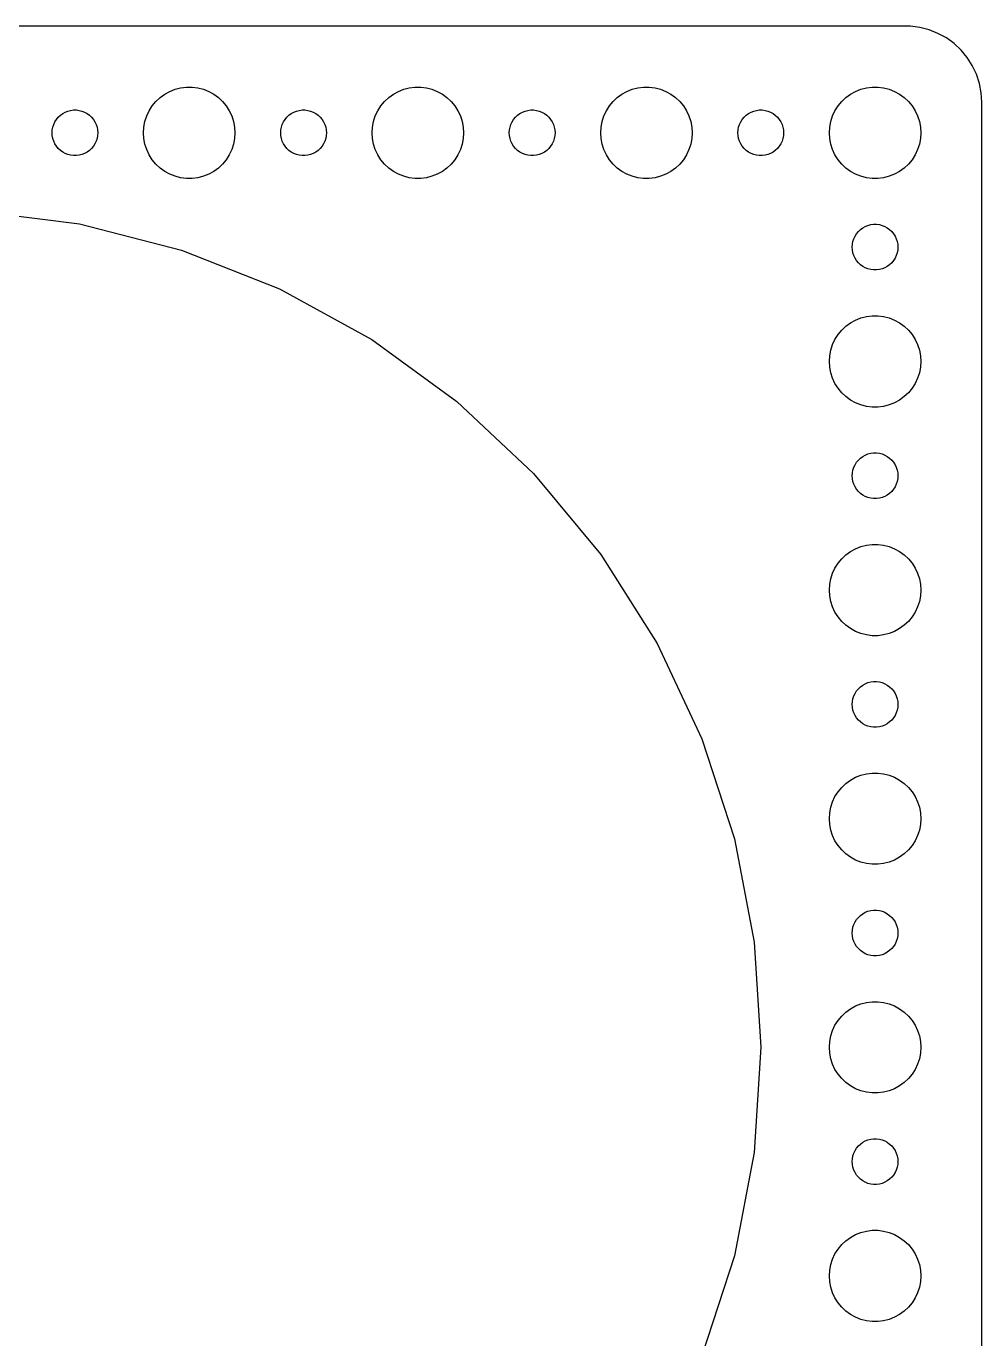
# Model space of a CAD drawing. Header units: metres. Extents: x -127 to 127, y -67 to 67.
# Drawn here: x 64.3 to 127, y -19.1 to 67 of the extents above; entities that cross this region are included whole.
import ezdxf

# ---------------------------------------------------------------- set-up
doc = ezdxf.new("R2010")
doc.units = ezdxf.units.M

msp = doc.modelspace()

# ---------------------------------------------------------------- linework, layer by layer
for p, q in [((122.314, 66.9901), (-122.314, 66.9901)), ((122.937, 66.9114), (122.314, 66.9901)), ((123.545, 66.7553), (122.937, 66.9114)), ((124.129, 66.5241), (123.545, 66.7553)), ((124.679, 66.2216), (124.129, 66.5241)), ((125.187, 65.8526), (124.679, 66.2216)), ((125.645, 65.4227), (125.187, 65.8526)), ((126.045, 64.9389), (125.645, 65.4227)), ((126.382, 64.4088), (126.045, 64.9389)), ((126.649, 63.8406), (126.382, 64.4088)), ((126.843, 63.2434), (126.649, 63.8406)), ((74.073, 62.8532), (74.4379, 62.9469)), ((74.4379, 62.9469), (74.8116, 62.9941)), ((74.8116, 62.9941), (75.1884, 62.9941)), ((75.1884, 62.9941), (75.5621, 62.9469)), ((75.5621, 62.9469), (75.927, 62.8532)), ((89.073, 62.8532), (89.4379, 62.9469)), ((89.4379, 62.9469), (89.8116, 62.9941)), ((89.8116, 62.9941), (90.1884, 62.9941)), ((90.1884, 62.9941), (90.5621, 62.9469)), ((90.5621, 62.9469), (90.927, 62.8532)), ((104.073, 62.8532), (104.438, 62.9469)), ((104.438, 62.9469), (104.812, 62.9941)), ((104.812, 62.9941), (105.188, 62.9941)), ((105.188, 62.9941), (105.562, 62.9469)), ((105.562, 62.9469), (105.927, 62.8532)), ((119.073, 62.8532), (119.438, 62.9469)), ((119.438, 62.9469), (119.812, 62.9941)), ((119.812, 62.9941), (120.188, 62.9941)), ((120.188, 62.9941), (120.562, 62.9469)), ((120.562, 62.9469), (120.927, 62.8532)), ((126.961, 62.6267), (126.843, 63.2434)), ((72.573, 61.7634), (72.8131, 62.0536)), ((72.8131, 62.0536), (73.0877, 62.3115)), ((73.0877, 62.3115), (73.3925, 62.533)), ((73.3925, 62.533), (73.7227, 62.7145)), ((73.7227, 62.7145), (74.073, 62.8532)), ((75.927, 62.8532), (76.2773, 62.7145)), ((76.2773, 62.7145), (76.6075, 62.533)), ((76.6075, 62.533), (76.9123, 62.3115)), ((76.9123, 62.3115), (77.1869, 62.0536)), ((77.1869, 62.0536), (77.427, 61.7634)), ((87.573, 61.7634), (87.8131, 62.0536)), ((87.8131, 62.0536), (88.0877, 62.3115)), ((88.0877, 62.3115), (88.3925, 62.533)), ((88.3925, 62.533), (88.7227, 62.7145)), ((88.7227, 62.7145), (89.073, 62.8532)), ((90.927, 62.8532), (91.2773, 62.7145)), ((91.2773, 62.7145), (91.6075, 62.533)), ((91.6075, 62.533), (91.9123, 62.3115)), ((91.9123, 62.3115), (92.1869, 62.0536)), ((92.1869, 62.0536), (92.427, 61.7634)), ((102.573, 61.7634), (102.813, 62.0536)), ((102.813, 62.0536), (103.088, 62.3115)), ((103.088, 62.3115), (103.393, 62.533)), ((103.393, 62.533), (103.723, 62.7145)), ((103.723, 62.7145), (104.073, 62.8532)), ((105.927, 62.8532), (106.277, 62.7145)), ((106.277, 62.7145), (106.607, 62.533)), ((106.607, 62.533), (106.912, 62.3115)), ((106.912, 62.3115), (107.187, 62.0536)), ((107.187, 62.0536), (107.427, 61.7634)), ((117.573, 61.7634), (117.813, 62.0536)), ((117.813, 62.0536), (118.088, 62.3115)), ((118.088, 62.3115), (118.393, 62.533)), ((118.393, 62.533), (118.723, 62.7145)), ((118.723, 62.7145), (119.073, 62.8532)), ((120.927, 62.8532), (121.277, 62.7145)), ((121.277, 62.7145), (121.607, 62.533)), ((121.607, 62.533), (121.912, 62.3115)), ((121.912, 62.3115), (122.187, 62.0536)), ((122.187, 62.0536), (122.427, 61.7634)), ((127, 62), (126.961, 62.6267)), ((127, -62), (127, 62)), ((66.4065, 61.0268), (66.5439, 61.1558)), ((66.5439, 61.1558), (66.6963, 61.2665)), ((66.6963, 61.2665), (66.8613, 61.3572)), ((66.8613, 61.3572), (67.0365, 61.4266)), ((67.0365, 61.4266), (67.2189, 61.4734)), ((67.2189, 61.4734), (67.4058, 61.497)), ((67.4058, 61.497), (67.5942, 61.497)), ((67.5942, 61.497), (67.7811, 61.4734)), ((67.7811, 61.4734), (67.9635, 61.4266)), ((67.9635, 61.4266), (68.1387, 61.3572)), ((68.1387, 61.3572), (68.3037, 61.2665)), ((68.3037, 61.2665), (68.4561, 61.1558)), ((68.4561, 61.1558), (68.5934, 61.0268)), ((72.2107, 61.1044), (72.3711, 61.4453)), ((72.3711, 61.4453), (72.573, 61.7634)), ((77.427, 61.7634), (77.6289, 61.4453)), ((77.6289, 61.4453), (77.7893, 61.1044)), ((81.4065, 61.0268), (81.5439, 61.1558)), ((81.5439, 61.1558), (81.6963, 61.2665)), ((81.6963, 61.2665), (81.8613, 61.3572)), ((81.8613, 61.3572), (82.0365, 61.4266)), ((82.0365, 61.4266), (82.2189, 61.4734)), ((82.2189, 61.4734), (82.4058, 61.497)), ((82.4058, 61.497), (82.5942, 61.497)), ((82.5942, 61.497), (82.7811, 61.4734)), ((82.7811, 61.4734), (82.9635, 61.4266)), ((82.9635, 61.4266), (83.1387, 61.3572)), ((83.1387, 61.3572), (83.3037, 61.2665)), ((83.3037, 61.2665), (83.4561, 61.1558)), ((83.4561, 61.1558), (83.5934, 61.0268)), ((87.2107, 61.1044), (87.3711, 61.4453)), ((87.3711, 61.4453), (87.573, 61.7634)), ((92.427, 61.7634), (92.6289, 61.4453)), ((92.6289, 61.4453), (92.7893, 61.1044)), ((96.4065, 61.0268), (96.5439, 61.1558)), ((96.5439, 61.1558), (96.6963, 61.2665)), ((96.6963, 61.2665), (96.8613, 61.3572)), ((96.8613, 61.3572), (97.0365, 61.4266)), ((97.0365, 61.4266), (97.2189, 61.4734)), ((97.2189, 61.4734), (97.4058, 61.497)), ((97.4058, 61.497), (97.5942, 61.497)), ((97.5942, 61.497), (97.7811, 61.4734)), ((97.7811, 61.4734), (97.9635, 61.4266)), ((97.9635, 61.4266), (98.1387, 61.3572)), ((98.1387, 61.3572), (98.3037, 61.2665)), ((98.3037, 61.2665), (98.4561, 61.1558)), ((98.4561, 61.1558), (98.5934, 61.0268)), ((102.211, 61.1044), (102.371, 61.4453)), ((102.371, 61.4453), (102.573, 61.7634)), ((107.427, 61.7634), (107.629, 61.4453)), ((107.629, 61.4453), (107.789, 61.1044)), ((111.407, 61.0268), (111.544, 61.1558)), ((111.544, 61.1558), (111.696, 61.2665)), ((111.696, 61.2665), (111.861, 61.3572)), ((111.861, 61.3572), (112.036, 61.4266)), ((112.036, 61.4266), (112.219, 61.4734)), ((112.219, 61.4734), (112.406, 61.497)), ((112.406, 61.497), (112.594, 61.497)), ((112.594, 61.497), (112.781, 61.4734)), ((112.781, 61.4734), (112.964, 61.4266)), ((112.964, 61.4266), (113.139, 61.3572)), ((113.139, 61.3572), (113.304, 61.2665)), ((113.304, 61.2665), (113.456, 61.1558)), ((113.456, 61.1558), (113.593, 61.0268)), ((117.211, 61.1044), (117.371, 61.4453)), ((117.371, 61.4453), (117.573, 61.7634)), ((122.427, 61.7634), (122.629, 61.4453)), ((122.629, 61.4453), (122.789, 61.1044)), ((66.0118, 60.188), (66.0471, 60.373)), ((66.0471, 60.373), (66.1053, 60.5522)), ((66.1053, 60.5522), (66.1855, 60.7226)), ((66.1855, 60.7226), (66.2865, 60.8817)), ((66.2865, 60.8817), (66.4065, 61.0268)), ((68.5934, 61.0268), (68.7135, 60.8817)), ((68.7135, 60.8817), (68.8145, 60.7226)), ((68.8145, 60.7226), (68.8947, 60.5522)), ((68.8947, 60.5522), (68.9529, 60.373)), ((68.9529, 60.373), (68.9882, 60.188)), ((72, 60), (72.0237, 60.376)), ((72.0237, 60.376), (72.0943, 60.7461)), ((72.0943, 60.7461), (72.2107, 61.1044)), ((77.7893, 61.1044), (77.9057, 60.7461)), ((77.9057, 60.7461), (77.9763, 60.376)), ((77.9763, 60.376), (78, 60)), ((81.0118, 60.188), (81.0471, 60.373)), ((81.0471, 60.373), (81.1053, 60.5522)), ((81.1053, 60.5522), (81.1855, 60.7226)), ((81.1855, 60.7226), (81.2865, 60.8817)), ((81.2865, 60.8817), (81.4065, 61.0268)), ((83.5934, 61.0268), (83.7135, 60.8817)), ((83.7135, 60.8817), (83.8145, 60.7226)), ((83.8145, 60.7226), (83.8947, 60.5522)), ((83.8947, 60.5522), (83.9529, 60.373)), ((83.9529, 60.373), (83.9882, 60.188)), ((87, 60), (87.0237, 60.376)), ((87.0237, 60.376), (87.0943, 60.7461)), ((87.0943, 60.7461), (87.2107, 61.1044)), ((92.7893, 61.1044), (92.9057, 60.7461)), ((92.9057, 60.7461), (92.9763, 60.376)), ((92.9763, 60.376), (93, 60)), ((96.0118, 60.188), (96.0471, 60.373)), ((96.0471, 60.373), (96.1053, 60.5522)), ((96.1053, 60.5522), (96.1855, 60.7226)), ((96.1855, 60.7226), (96.2865, 60.8817)), ((96.2865, 60.8817), (96.4065, 61.0268)), ((98.5934, 61.0268), (98.7135, 60.8817)), ((98.7135, 60.8817), (98.8145, 60.7226)), ((98.8145, 60.7226), (98.8947, 60.5522)), ((98.8947, 60.5522), (98.9529, 60.373)), ((98.9529, 60.373), (98.9882, 60.188)), ((102, 60), (102.024, 60.376)), ((102.024, 60.376), (102.094, 60.7461)), ((102.094, 60.7461), (102.211, 61.1044)), ((107.789, 61.1044), (107.906, 60.7461)), ((107.906, 60.7461), (107.976, 60.376)), ((107.976, 60.376), (108, 60)), ((111.012, 60.188), (111.047, 60.373)), ((111.047, 60.373), (111.105, 60.5522)), ((111.105, 60.5522), (111.186, 60.7226)), ((111.186, 60.7226), (111.286, 60.8817)), ((111.286, 60.8817), (111.407, 61.0268)), ((113.593, 61.0268), (113.714, 60.8817)), ((113.714, 60.8817), (113.814, 60.7226)), ((113.814, 60.7226), (113.895, 60.5522)), ((113.895, 60.5522), (113.953, 60.373)), ((113.953, 60.373), (113.988, 60.188)), ((117, 60), (117.024, 60.376)), ((117.024, 60.376), (117.094, 60.7461)), ((117.094, 60.7461), (117.211, 61.1044)), ((122.789, 61.1044), (122.906, 60.7461)), ((122.906, 60.7461), (122.976, 60.376)), ((122.976, 60.376), (123, 60)), ((66, 60), (66.0118, 60.188)), ((66.0118, 59.812), (66, 60)), ((66.0471, 59.627), (66.0118, 59.812)), ((66.1053, 59.4478), (66.0471, 59.627)), ((66.1855, 59.2774), (66.1053, 59.4478)), ((68.8947, 59.4478), (68.8145, 59.2774)), ((68.9529, 59.627), (68.8947, 59.4478)), ((68.9882, 59.812), (68.9529, 59.627)), ((68.9882, 60.188), (69, 60)), ((69, 60), (68.9882, 59.812)), ((72.0237, 59.624), (72, 60)), ((72.0943, 59.2539), (72.0237, 59.624)), ((77.9763, 59.624), (77.9057, 59.2539)), ((78, 60), (77.9763, 59.624)), ((81, 60), (81.0118, 60.188)), ((81.0118, 59.812), (81, 60)), ((81.0471, 59.627), (81.0118, 59.812)), ((81.1053, 59.4478), (81.0471, 59.627)), ((81.1855, 59.2774), (81.1053, 59.4478)), ((83.8947, 59.4478), (83.8145, 59.2774)), ((83.9529, 59.627), (83.8947, 59.4478)), ((83.9882, 59.812), (83.9529, 59.627)), ((83.9882, 60.188), (84, 60)), ((84, 60), (83.9882, 59.812)), ((87.0237, 59.624), (87, 60)), ((87.0943, 59.2539), (87.0237, 59.624)), ((92.9763, 59.624), (92.9057, 59.2539)), ((93, 60), (92.9763, 59.624)), ((96, 60), (96.0118, 60.188)), ((96.0118, 59.812), (96, 60)), ((96.0471, 59.627), (96.0118, 59.812)), ((96.1053, 59.4478), (96.0471, 59.627)), ((96.1855, 59.2774), (96.1053, 59.4478)), ((98.8947, 59.4478), (98.8145, 59.2774)), ((98.9529, 59.627), (98.8947, 59.4478)), ((98.9882, 59.812), (98.9529, 59.627)), ((98.9882, 60.188), (99, 60)), ((99, 60), (98.9882, 59.812)), ((102.024, 59.624), (102, 60)), ((102.094, 59.2539), (102.024, 59.624)), ((107.976, 59.624), (107.906, 59.2539)), ((108, 60), (107.976, 59.624)), ((111, 60), (111.012, 60.188)), ((111.012, 59.812), (111, 60)), ((111.047, 59.627), (111.012, 59.812)), ((111.105, 59.4478), (111.047, 59.627)), ((111.186, 59.2774), (111.105, 59.4478)), ((113.895, 59.4478), (113.814, 59.2774)), ((113.953, 59.627), (113.895, 59.4478)), ((113.988, 59.812), (113.953, 59.627)), ((113.988, 60.188), (114, 60)), ((114, 60), (113.988, 59.812)), ((117.024, 59.624), (117, 60)), ((117.094, 59.2539), (117.024, 59.624)), ((122.976, 59.624), (122.906, 59.2539)), ((123, 60), (122.976, 59.624)), ((66.2865, 59.1183), (66.1855, 59.2774)), ((66.4065, 58.9732), (66.2865, 59.1183)), ((66.5439, 58.8442), (66.4065, 58.9732)), ((66.6963, 58.7335), (66.5439, 58.8442)), ((66.8613, 58.6428), (66.6963, 58.7335)), ((67.0365, 58.5734), (66.8613, 58.6428)), ((67.2189, 58.5266), (67.0365, 58.5734)), ((67.9635, 58.5734), (67.7811, 58.5266)), ((68.1387, 58.6428), (67.9635, 58.5734)), ((68.3037, 58.7335), (68.1387, 58.6428)), ((68.4561, 58.8442), (68.3037, 58.7335)), ((68.5934, 58.9732), (68.4561, 58.8442)), ((68.7135, 59.1183), (68.5934, 58.9732)), ((68.8145, 59.2774), (68.7135, 59.1183)), ((72.2107, 58.8956), (72.0943, 59.2539)), ((72.3711, 58.5547), (72.2107, 58.8956)), ((77.7893, 58.8956), (77.6289, 58.5547)), ((77.9057, 59.2539), (77.7893, 58.8956)), ((81.2865, 59.1183), (81.1855, 59.2774)), ((81.4065, 58.9732), (81.2865, 59.1183)), ((81.5439, 58.8442), (81.4065, 58.9732)), ((81.6963, 58.7335), (81.5439, 58.8442)), ((81.8613, 58.6428), (81.6963, 58.7335)), ((82.0365, 58.5734), (81.8613, 58.6428)), ((82.2189, 58.5266), (82.0365, 58.5734)), ((82.9635, 58.5734), (82.7811, 58.5266)), ((83.1387, 58.6428), (82.9635, 58.5734)), ((83.3037, 58.7335), (83.1387, 58.6428)), ((83.4561, 58.8442), (83.3037, 58.7335)), ((83.5934, 58.9732), (83.4561, 58.8442)), ((83.7135, 59.1183), (83.5934, 58.9732)), ((83.8145, 59.2774), (83.7135, 59.1183)), ((87.2107, 58.8956), (87.0943, 59.2539)), ((87.3711, 58.5547), (87.2107, 58.8956)), ((92.7893, 58.8956), (92.6289, 58.5547)), ((92.9057, 59.2539), (92.7893, 58.8956)), ((96.2865, 59.1183), (96.1855, 59.2774)), ((96.4065, 58.9732), (96.2865, 59.1183)), ((96.5439, 58.8442), (96.4065, 58.9732)), ((96.6963, 58.7335), (96.5439, 58.8442)), ((96.8613, 58.6428), (96.6963, 58.7335)), ((97.0365, 58.5734), (96.8613, 58.6428)), ((97.2189, 58.5266), (97.0365, 58.5734)), ((97.9635, 58.5734), (97.7811, 58.5266)), ((98.1387, 58.6428), (97.9635, 58.5734)), ((98.3037, 58.7335), (98.1387, 58.6428)), ((98.4561, 58.8442), (98.3037, 58.7335)), ((98.5934, 58.9732), (98.4561, 58.8442)), ((98.7135, 59.1183), (98.5934, 58.9732)), ((98.8145, 59.2774), (98.7135, 59.1183)), ((102.211, 58.8956), (102.094, 59.2539)), ((102.371, 58.5547), (102.211, 58.8956)), ((107.789, 58.8956), (107.629, 58.5547)), ((107.906, 59.2539), (107.789, 58.8956)), ((111.286, 59.1183), (111.186, 59.2774)), ((111.407, 58.9732), (111.286, 59.1183)), ((111.544, 58.8442), (111.407, 58.9732)), ((111.696, 58.7335), (111.544, 58.8442)), ((111.861, 58.6428), (111.696, 58.7335)), ((112.036, 58.5734), (111.861, 58.6428)), ((112.219, 58.5266), (112.036, 58.5734)), ((112.964, 58.5734), (112.781, 58.5266)), ((113.139, 58.6428), (112.964, 58.5734)), ((113.304, 58.7335), (113.139, 58.6428)), ((113.456, 58.8442), (113.304, 58.7335)), ((113.593, 58.9732), (113.456, 58.8442)), ((113.714, 59.1183), (113.593, 58.9732)), ((113.814, 59.2774), (113.714, 59.1183)), ((117.211, 58.8956), (117.094, 59.2539)), ((117.371, 58.5547), (117.211, 58.8956)), ((122.789, 58.8956), (122.629, 58.5547)), ((122.906, 59.2539), (122.789, 58.8956)), ((67.4058, 58.503), (67.2189, 58.5266)), ((67.5942, 58.503), (67.4058, 58.503)), ((67.7811, 58.5266), (67.5942, 58.503)), ((72.573, 58.2366), (72.3711, 58.5547)), ((72.8131, 57.9464), (72.573, 58.2366)), ((73.0877, 57.6885), (72.8131, 57.9464)), ((77.1869, 57.9464), (76.9123, 57.6885)), ((77.427, 58.2366), (77.1869, 57.9464)), ((77.6289, 58.5547), (77.427, 58.2366)), ((82.4058, 58.503), (82.2189, 58.5266)), ((82.5942, 58.503), (82.4058, 58.503)), ((82.7811, 58.5266), (82.5942, 58.503)), ((87.573, 58.2366), (87.3711, 58.5547)), ((87.8131, 57.9464), (87.573, 58.2366)), ((88.0877, 57.6885), (87.8131, 57.9464)), ((92.1869, 57.9464), (91.9123, 57.6885)), ((92.427, 58.2366), (92.1869, 57.9464)), ((92.6289, 58.5547), (92.427, 58.2366)), ((97.4058, 58.503), (97.2189, 58.5266)), ((97.5942, 58.503), (97.4058, 58.503)), ((97.7811, 58.5266), (97.5942, 58.503)), ((102.573, 58.2366), (102.371, 58.5547)), ((102.813, 57.9464), (102.573, 58.2366)), ((103.088, 57.6885), (102.813, 57.9464)), ((107.187, 57.9464), (106.912, 57.6885)), ((107.427, 58.2366), (107.187, 57.9464)), ((107.629, 58.5547), (107.427, 58.2366)), ((112.406, 58.503), (112.219, 58.5266)), ((112.594, 58.503), (112.406, 58.503)), ((112.781, 58.5266), (112.594, 58.503)), ((117.573, 58.2366), (117.371, 58.5547)), ((117.813, 57.9464), (117.573, 58.2366)), ((118.088, 57.6885), (117.813, 57.9464)), ((122.187, 57.9464), (121.912, 57.6885)), ((122.427, 58.2366), (122.187, 57.9464)), ((122.629, 58.5547), (122.427, 58.2366)), ((73.3925, 57.467), (73.0877, 57.6885)), ((73.7227, 57.2855), (73.3925, 57.467)), ((74.073, 57.1468), (73.7227, 57.2855)), ((74.4379, 57.0531), (74.073, 57.1468)), ((74.8116, 57.0059), (74.4379, 57.0531)), ((75.1884, 57.0059), (74.8116, 57.0059)), ((75.5621, 57.0531), (75.1884, 57.0059)), ((75.927, 57.1468), (75.5621, 57.0531)), ((76.2773, 57.2855), (75.927, 57.1468)), ((76.6075, 57.467), (76.2773, 57.2855)), ((76.9123, 57.6885), (76.6075, 57.467)), ((88.3925, 57.467), (88.0877, 57.6885)), ((88.7227, 57.2855), (88.3925, 57.467)), ((89.073, 57.1468), (88.7227, 57.2855)), ((89.4379, 57.0531), (89.073, 57.1468)), ((89.8116, 57.0059), (89.4379, 57.0531)), ((90.1884, 57.0059), (89.8116, 57.0059)), ((90.5621, 57.0531), (90.1884, 57.0059)), ((90.927, 57.1468), (90.5621, 57.0531)), ((91.2773, 57.2855), (90.927, 57.1468)), ((91.6075, 57.467), (91.2773, 57.2855)), ((91.9123, 57.6885), (91.6075, 57.467)), ((103.393, 57.467), (103.088, 57.6885)), ((103.723, 57.2855), (103.393, 57.467)), ((104.073, 57.1468), (103.723, 57.2855)), ((104.438, 57.0531), (104.073, 57.1468)), ((104.812, 57.0059), (104.438, 57.0531)), ((105.188, 57.0059), (104.812, 57.0059)), ((105.562, 57.0531), (105.188, 57.0059)), ((105.927, 57.1468), (105.562, 57.0531)), ((106.277, 57.2855), (105.927, 57.1468)), ((106.607, 57.467), (106.277, 57.2855)), ((106.912, 57.6885), (106.607, 57.467)), ((118.393, 57.467), (118.088, 57.6885)), ((118.723, 57.2855), (118.393, 57.467)), ((119.073, 57.1468), (118.723, 57.2855)), ((119.438, 57.0531), (119.073, 57.1468)), ((119.812, 57.0059), (119.438, 57.0531)), ((120.188, 57.0059), (119.812, 57.0059)), ((120.562, 57.0531), (120.188, 57.0059)), ((120.927, 57.1468), (120.562, 57.0531)), ((121.277, 57.2855), (120.927, 57.1468)), ((121.607, 57.467), (121.277, 57.2855)), ((121.912, 57.6885), (121.607, 57.467)), ((60.9535, 54.8915), (67.806, 54.0258)), ((67.806, 54.0258), (74.4959, 52.3081)), ((118.786, 53.3817), (118.907, 53.5268)), ((118.907, 53.5268), (119.044, 53.6558)), ((119.044, 53.6558), (119.196, 53.7665)), ((119.196, 53.7665), (119.361, 53.8572)), ((119.361, 53.8572), (119.536, 53.9266)), ((119.536, 53.9266), (119.719, 53.9734)), ((119.719, 53.9734), (119.906, 53.997)), ((119.906, 53.997), (120.094, 53.997)), ((120.094, 53.997), (120.281, 53.9734)), ((120.281, 53.9734), (120.464, 53.9266)), ((120.464, 53.9266), (120.639, 53.8572)), ((120.639, 53.8572), (120.804, 53.7665)), ((120.804, 53.7665), (120.956, 53.6558)), ((120.956, 53.6558), (121.093, 53.5268)), ((121.093, 53.5268), (121.214, 53.3817)), ((118.5, 52.5), (118.512, 52.688)), ((118.512, 52.688), (118.547, 52.873)), ((118.547, 52.873), (118.605, 53.0522)), ((118.605, 53.0522), (118.686, 53.2226)), ((118.686, 53.2226), (118.786, 53.3817)), ((121.214, 53.3817), (121.314, 53.2226)), ((121.314, 53.2226), (121.395, 53.0522)), ((121.395, 53.0522), (121.453, 52.873)), ((121.453, 52.873), (121.488, 52.688)), ((121.488, 52.688), (121.5, 52.5)), ((74.4959, 52.3081), (80.9179, 49.7655)), ((118.512, 52.312), (118.5, 52.5)), ((118.547, 52.127), (118.512, 52.312)), ((118.605, 51.9478), (118.547, 52.127)), ((118.686, 51.7774), (118.605, 51.9478)), ((118.786, 51.6183), (118.686, 51.7774)), ((121.314, 51.7774), (121.214, 51.6183)), ((121.395, 51.9478), (121.314, 51.7774)), ((121.453, 52.127), (121.395, 51.9478)), ((121.488, 52.312), (121.453, 52.127)), ((121.5, 52.5), (121.488, 52.312)), ((118.907, 51.4732), (118.786, 51.6183)), ((119.044, 51.3442), (118.907, 51.4732)), ((119.196, 51.2335), (119.044, 51.3442)), ((119.361, 51.1428), (119.196, 51.2335)), ((119.536, 51.0734), (119.361, 51.1428)), ((119.719, 51.0266), (119.536, 51.0734)), ((119.906, 51.003), (119.719, 51.0266)), ((120.094, 51.003), (119.906, 51.003)), ((120.281, 51.0266), (120.094, 51.003)), ((120.464, 51.0734), (120.281, 51.0266)), ((120.639, 51.1428), (120.464, 51.0734)), ((120.804, 51.2335), (120.639, 51.1428)), ((120.956, 51.3442), (120.804, 51.2335)), ((121.093, 51.4732), (120.956, 51.3442)), ((121.214, 51.6183), (121.093, 51.4732)), ((80.9179, 49.7655), (86.9705, 46.438)), ((118.088, 47.3115), (118.393, 47.533)), ((118.393, 47.533), (118.723, 47.7145)), ((118.723, 47.7145), (119.073, 47.8532)), ((119.073, 47.8532), (119.438, 47.9469)), ((119.438, 47.9469), (119.812, 47.9941)), ((119.812, 47.9941), (120.188, 47.9941)), ((120.188, 47.9941), (120.562, 47.9469)), ((120.562, 47.9469), (120.927, 47.8532)), ((120.927, 47.8532), (121.277, 47.7145)), ((121.277, 47.7145), (121.607, 47.533)), ((121.607, 47.533), (121.912, 47.3115)), ((117.371, 46.4453), (117.573, 46.7634)), ((117.573, 46.7634), (117.813, 47.0536)), ((117.813, 47.0536), (118.088, 47.3115)), ((121.912, 47.3115), (122.187, 47.0536)), ((122.187, 47.0536), (122.427, 46.7634)), ((122.427, 46.7634), (122.629, 46.4453)), ((86.9705, 46.438), (92.5583, 42.3782)), ((117.024, 45.376), (117.094, 45.7461)), ((117.094, 45.7461), (117.211, 46.1044)), ((117.211, 46.1044), (117.371, 46.4453)), ((122.629, 46.4453), (122.789, 46.1044)), ((122.789, 46.1044), (122.906, 45.7461)), ((122.906, 45.7461), (122.976, 45.376)), ((117, 45), (117.024, 45.376)), ((117.024, 44.624), (117, 45)), ((122.976, 45.376), (123, 45)), ((123, 45), (122.976, 44.624)), ((117.094, 44.2539), (117.024, 44.624)), ((117.211, 43.8956), (117.094, 44.2539)), ((122.906, 44.2539), (122.789, 43.8956)), ((122.976, 44.624), (122.906, 44.2539)), ((117.371, 43.5547), (117.211, 43.8956)), ((117.573, 43.2366), (117.371, 43.5547)), ((117.813, 42.9464), (117.573, 43.2366)), ((122.427, 43.2366), (122.187, 42.9464)), ((122.629, 43.5547), (122.427, 43.2366)), ((122.789, 43.8956), (122.629, 43.5547)), ((92.5583, 42.3782), (97.5933, 37.6501)), ((118.088, 42.6885), (117.813, 42.9464)), ((118.393, 42.467), (118.088, 42.6885)), ((118.723, 42.2855), (118.393, 42.467)), ((119.073, 42.1468), (118.723, 42.2855)), ((121.277, 42.2855), (120.927, 42.1468)), ((121.607, 42.467), (121.277, 42.2855)), ((121.912, 42.6885), (121.607, 42.467)), ((122.187, 42.9464), (121.912, 42.6885)), ((119.438, 42.0531), (119.073, 42.1468)), ((119.812, 42.0059), (119.438, 42.0531)), ((120.188, 42.0059), (119.812, 42.0059)), ((120.562, 42.0531), (120.188, 42.0059)), ((120.927, 42.1468), (120.562, 42.0531)), ((119.044, 38.6558), (119.196, 38.7665)), ((119.196, 38.7665), (119.361, 38.8572)), ((119.361, 38.8572), (119.536, 38.9266)), ((119.536, 38.9266), (119.719, 38.9734)), ((119.719, 38.9734), (119.906, 38.997)), ((119.906, 38.997), (120.094, 38.997)), ((120.094, 38.997), (120.281, 38.9734)), ((120.281, 38.9734), (120.464, 38.9266)), ((120.464, 38.9266), (120.639, 38.8572)), ((120.639, 38.8572), (120.804, 38.7665)), ((120.804, 38.7665), (120.956, 38.6558)), ((118.547, 37.873), (118.605, 38.0522)), ((118.605, 38.0522), (118.686, 38.2226)), ((118.686, 38.2226), (118.786, 38.3817)), ((118.786, 38.3817), (118.907, 38.5268)), ((118.907, 38.5268), (119.044, 38.6558)), ((120.956, 38.6558), (121.093, 38.5268)), ((121.093, 38.5268), (121.214, 38.3817)), ((121.214, 38.3817), (121.314, 38.2226)), ((121.314, 38.2226), (121.395, 38.0522)), ((121.395, 38.0522), (121.453, 37.873)), ((97.5933, 37.6501), (101.996, 32.3282)), ((118.5, 37.5), (118.512, 37.688)), ((118.512, 37.312), (118.5, 37.5)), ((118.512, 37.688), (118.547, 37.873)), ((118.547, 37.127), (118.512, 37.312)), ((118.605, 36.9478), (118.547, 37.127)), ((121.453, 37.127), (121.395, 36.9478)), ((121.453, 37.873), (121.488, 37.688)), ((121.488, 37.312), (121.453, 37.127)), ((121.488, 37.688), (121.5, 37.5)), ((121.5, 37.5), (121.488, 37.312)), ((118.686, 36.7774), (118.605, 36.9478)), ((118.786, 36.6183), (118.686, 36.7774)), ((118.907, 36.4732), (118.786, 36.6183)), ((119.044, 36.3442), (118.907, 36.4732)), ((119.196, 36.2335), (119.044, 36.3442)), ((119.361, 36.1428), (119.196, 36.2335)), ((120.804, 36.2335), (120.639, 36.1428)), ((120.956, 36.3442), (120.804, 36.2335)), ((121.093, 36.4732), (120.956, 36.3442)), ((121.214, 36.6183), (121.093, 36.4732)), ((121.314, 36.7774), (121.214, 36.6183)), ((121.395, 36.9478), (121.314, 36.7774)), ((119.536, 36.0734), (119.361, 36.1428)), ((119.719, 36.0266), (119.536, 36.0734)), ((119.906, 36.003), (119.719, 36.0266)), ((120.094, 36.003), (119.906, 36.003)), ((120.281, 36.0266), (120.094, 36.003)), ((120.464, 36.0734), (120.281, 36.0266)), ((120.639, 36.1428), (120.464, 36.0734)), ((118.723, 32.7145), (119.073, 32.8532)), ((119.073, 32.8532), (119.438, 32.9469)), ((119.438, 32.9469), (119.812, 32.9941)), ((119.812, 32.9941), (120.188, 32.9941)), ((120.188, 32.9941), (120.562, 32.9469)), ((120.562, 32.9469), (120.927, 32.8532)), ((120.927, 32.8532), (121.277, 32.7145)), ((101.996, 32.3282), (105.697, 26.4964)), ((117.573, 31.7634), (117.813, 32.0536)), ((117.813, 32.0536), (118.088, 32.3115)), ((118.088, 32.3115), (118.393, 32.533)), ((118.393, 32.533), (118.723, 32.7145)), ((121.277, 32.7145), (121.607, 32.533)), ((121.607, 32.533), (121.912, 32.3115)), ((121.912, 32.3115), (122.187, 32.0536)), ((122.187, 32.0536), (122.427, 31.7634)), ((117.094, 30.7461), (117.211, 31.1044)), ((117.211, 31.1044), (117.371, 31.4453)), ((117.371, 31.4453), (117.573, 31.7634)), ((122.427, 31.7634), (122.629, 31.4453)), ((122.629, 31.4453), (122.789, 31.1044)), ((122.789, 31.1044), (122.906, 30.7461)), ((117, 30), (117.024, 30.376)), ((117.024, 30.376), (117.094, 30.7461)), ((122.906, 30.7461), (122.976, 30.376)), ((122.976, 30.376), (123, 30)), ((117.024, 29.624), (117, 30)), ((117.094, 29.2539), (117.024, 29.624)), ((122.976, 29.624), (122.906, 29.2539)), ((123, 30), (122.976, 29.624)), ((117.211, 28.8956), (117.094, 29.2539)), ((117.371, 28.5547), (117.211, 28.8956)), ((117.573, 28.2366), (117.371, 28.5547)), ((122.629, 28.5547), (122.427, 28.2366)), ((122.789, 28.8956), (122.629, 28.5547)), ((122.906, 29.2539), (122.789, 28.8956)), ((117.813, 27.9464), (117.573, 28.2366)), ((118.088, 27.6884), (117.813, 27.9464)), ((118.393, 27.467), (118.088, 27.6884)), ((121.912, 27.6884), (121.607, 27.467)), ((122.187, 27.9464), (121.912, 27.6884)), ((122.427, 28.2366), (122.187, 27.9464)), ((118.723, 27.2855), (118.393, 27.467)), ((119.073, 27.1468), (118.723, 27.2855)), ((119.438, 27.0531), (119.073, 27.1468)), ((119.812, 27.0059), (119.438, 27.0531)), ((120.188, 27.0059), (119.812, 27.0059)), ((120.562, 27.0531), (120.188, 27.0059)), ((120.927, 27.1468), (120.562, 27.0531)), ((121.277, 27.2855), (120.927, 27.1468)), ((121.607, 27.467), (121.277, 27.2855)), ((105.697, 26.4964), (108.638, 20.2468)), ((118.686, 23.2226), (118.786, 23.3817)), ((118.786, 23.3817), (118.907, 23.5268)), ((118.907, 23.5268), (119.044, 23.6558)), ((119.044, 23.6558), (119.196, 23.7665)), ((119.196, 23.7665), (119.361, 23.8572)), ((119.361, 23.8572), (119.536, 23.9266)), ((119.536, 23.9266), (119.719, 23.9734)), ((119.719, 23.9734), (119.906, 23.997)), ((119.906, 23.997), (120.094, 23.997)), ((120.094, 23.997), (120.281, 23.9734)), ((120.281, 23.9734), (120.464, 23.9266)), ((120.464, 23.9266), (120.639, 23.8572)), ((120.639, 23.8572), (120.804, 23.7665)), ((120.804, 23.7665), (120.956, 23.6558)), ((120.956, 23.6558), (121.093, 23.5268)), ((121.093, 23.5268), (121.214, 23.3817)), ((121.214, 23.3817), (121.314, 23.2226)), ((118.5, 22.5), (118.512, 22.688)), ((118.512, 22.312), (118.5, 22.5)), ((118.512, 22.688), (118.547, 22.873)), ((118.547, 22.873), (118.605, 23.0522)), ((118.605, 23.0522), (118.686, 23.2226)), ((121.314, 23.2226), (121.395, 23.0522)), ((121.395, 23.0522), (121.453, 22.873)), ((121.453, 22.873), (121.488, 22.688)), ((121.488, 22.688), (121.5, 22.5)), ((121.5, 22.5), (121.488, 22.312)), ((118.547, 22.127), (118.512, 22.312)), ((118.605, 21.9478), (118.547, 22.127)), ((118.686, 21.7774), (118.605, 21.9478)), ((118.786, 21.6183), (118.686, 21.7774)), ((118.907, 21.4732), (118.786, 21.6183)), ((121.214, 21.6183), (121.093, 21.4732)), ((121.314, 21.7774), (121.214, 21.6183)), ((121.395, 21.9478), (121.314, 21.7774)), ((121.453, 22.127), (121.395, 21.9478)), ((121.488, 22.312), (121.453, 22.127)), ((119.044, 21.3442), (118.907, 21.4732)), ((119.196, 21.2335), (119.044, 21.3442)), ((119.361, 21.1427), (119.196, 21.2335)), ((119.536, 21.0734), (119.361, 21.1427)), ((119.719, 21.0266), (119.536, 21.0734)), ((119.906, 21.003), (119.719, 21.0266)), ((120.094, 21.003), (119.906, 21.003)), ((120.281, 21.0266), (120.094, 21.003)), ((120.464, 21.0734), (120.281, 21.0266)), ((120.639, 21.1427), (120.464, 21.0734)), ((120.804, 21.2335), (120.639, 21.1427)), ((120.956, 21.3442), (120.804, 21.2335)), ((121.093, 21.4732), (120.956, 21.3442)), ((108.638, 20.2468), (110.772, 13.6779)), ((117.813, 17.0536), (118.088, 17.3115)), ((118.088, 17.3115), (118.393, 17.533)), ((118.393, 17.533), (118.723, 17.7145)), ((118.723, 17.7145), (119.073, 17.8532)), ((119.073, 17.8532), (119.438, 17.9469)), ((119.438, 17.9469), (119.812, 17.9941)), ((119.812, 17.9941), (120.188, 17.9941)), ((120.188, 17.9941), (120.562, 17.9469)), ((120.562, 17.9469), (120.927, 17.8532)), ((120.927, 17.8532), (121.277, 17.7145)), ((121.277, 17.7145), (121.607, 17.533)), ((121.607, 17.533), (121.912, 17.3115)), ((121.912, 17.3115), (122.187, 17.0536)), ((117.211, 16.1044), (117.371, 16.4453)), ((117.371, 16.4453), (117.573, 16.7634)), ((117.573, 16.7634), (117.813, 17.0536)), ((122.187, 17.0536), (122.427, 16.7634)), ((122.427, 16.7634), (122.629, 16.4453)), ((122.629, 16.4453), (122.789, 16.1044)), ((117.024, 15.376), (117.094, 15.7461)), ((117.094, 15.7461), (117.211, 16.1044)), ((122.789, 16.1044), (122.906, 15.7461)), ((122.906, 15.7461), (122.976, 15.376)), ((117, 15), (117.024, 15.376)), ((117.024, 14.624), (117, 15)), ((122.976, 15.376), (123, 15)), ((123, 15), (122.976, 14.624)), ((117.094, 14.2539), (117.024, 14.624)), ((117.211, 13.8956), (117.094, 14.2539)), ((117.371, 13.5547), (117.211, 13.8956)), ((122.789, 13.8956), (122.629, 13.5547)), ((122.906, 14.2539), (122.789, 13.8956)), ((122.976, 14.624), (122.906, 14.2539)), ((110.772, 13.6779), (112.066, 6.89333)), ((117.573, 13.2366), (117.371, 13.5547)), ((117.813, 12.9464), (117.573, 13.2366)), ((118.088, 12.6884), (117.813, 12.9464)), ((122.187, 12.9464), (121.912, 12.6884)), ((122.427, 13.2366), (122.187, 12.9464)), ((122.629, 13.5547), (122.427, 13.2366)), ((118.393, 12.467), (118.088, 12.6884)), ((118.723, 12.2855), (118.393, 12.467)), ((119.073, 12.1468), (118.723, 12.2855)), ((119.438, 12.0531), (119.073, 12.1468)), ((120.927, 12.1468), (120.562, 12.0531)), ((121.277, 12.2855), (120.927, 12.1468)), ((121.607, 12.467), (121.277, 12.2855)), ((121.912, 12.6884), (121.607, 12.467)), ((119.812, 12.0059), (119.438, 12.0531)), ((120.188, 12.0059), (119.812, 12.0059)), ((120.562, 12.0531), (120.188, 12.0059)), ((118.907, 8.52681), (119.044, 8.65576)), ((119.044, 8.65576), (119.196, 8.76648)), ((119.196, 8.76648), (119.361, 8.85724)), ((119.361, 8.85724), (119.536, 8.92657)), ((119.536, 8.92657), (119.719, 8.97342)), ((119.719, 8.97342), (119.906, 8.99704)), ((119.906, 8.99704), (120.094, 8.99704)), ((120.094, 8.99704), (120.281, 8.97342)), ((120.281, 8.97342), (120.464, 8.92657)), ((120.464, 8.92657), (120.639, 8.85724)), ((120.639, 8.85724), (120.804, 8.76648)), ((120.804, 8.76648), (120.956, 8.65576)), ((120.956, 8.65576), (121.093, 8.52681)), ((118.512, 7.68799), (118.547, 7.87303)), ((118.547, 7.87303), (118.605, 8.05219)), ((118.605, 8.05219), (118.686, 8.22263)), ((118.686, 8.22263), (118.786, 8.38167)), ((118.786, 8.38167), (118.907, 8.52681)), ((121.093, 8.52681), (121.214, 8.38167)), ((121.214, 8.38167), (121.314, 8.22263)), ((121.314, 8.22263), (121.395, 8.05219)), ((121.395, 8.05219), (121.453, 7.87303)), ((121.453, 7.87303), (121.488, 7.68799)), ((112.066, 6.89333), (112.5, 0)), ((118.5, 7.5), (118.512, 7.68799)), ((118.512, 7.312), (118.5, 7.5)), ((118.547, 7.12695), (118.512, 7.312)), ((118.605, 6.9478), (118.547, 7.12695)), ((118.686, 6.77736), (118.605, 6.9478)), ((121.395, 6.9478), (121.314, 6.77736)), ((121.453, 7.12695), (121.395, 6.9478)), ((121.488, 7.312), (121.453, 7.12695)), ((121.488, 7.68799), (121.5, 7.5)), ((121.5, 7.5), (121.488, 7.312)), ((118.786, 6.61832), (118.686, 6.77736)), ((118.907, 6.47318), (118.786, 6.61832)), ((119.044, 6.34422), (118.907, 6.47318)), ((119.196, 6.23351), (119.044, 6.34422)), ((119.361, 6.14275), (119.196, 6.23351)), ((119.536, 6.07341), (119.361, 6.14275)), ((119.719, 6.02657), (119.536, 6.07341)), ((120.464, 6.07341), (120.281, 6.02657)), ((120.639, 6.14275), (120.464, 6.07341)), ((120.804, 6.23351), (120.639, 6.14275)), ((120.956, 6.34422), (120.804, 6.23351)), ((121.093, 6.47318), (120.956, 6.34422)), ((121.214, 6.61832), (121.093, 6.47318)), ((121.314, 6.77736), (121.214, 6.61832)), ((119.906, 6.00294), (119.719, 6.02657)), ((120.094, 6.00294), (119.906, 6.00294)), ((120.281, 6.02657), (120.094, 6.00294)), ((118.393, 2.53297), (118.723, 2.71448)), ((118.723, 2.71448), (119.073, 2.85316)), ((119.073, 2.85316), (119.438, 2.94685)), ((119.438, 2.94685), (119.812, 2.99408)), ((119.812, 2.99408), (120.188, 2.99408)), ((120.188, 2.99408), (120.562, 2.94685)), ((120.562, 2.94685), (120.927, 2.85316)), ((120.927, 2.85316), (121.277, 2.71448)), ((121.277, 2.71448), (121.607, 2.53297)), ((117.371, 1.44525), (117.573, 1.76335)), ((117.573, 1.76335), (117.813, 2.05363)), ((117.813, 2.05363), (118.088, 2.31154)), ((118.088, 2.31154), (118.393, 2.53297)), ((121.607, 2.53297), (121.912, 2.31154)), ((121.912, 2.31154), (122.187, 2.05363)), ((122.187, 2.05363), (122.427, 1.76335)), ((122.427, 1.76335), (122.629, 1.44525)), ((117.094, 0.74606), (117.211, 1.10437)), ((117.211, 1.10437), (117.371, 1.44525)), ((122.629, 1.44525), (122.789, 1.10437)), ((122.789, 1.10437), (122.906, 0.74606)), ((112.5, 0), (112.066, -6.89333)), ((117, 0), (117.024, 0.37599)), ((117.024, -0.37599), (117, 0)), ((117.024, 0.37599), (117.094, 0.74606)), ((122.906, 0.74606), (122.976, 0.37599)), ((122.976, 0.37599), (123, 0)), ((123, 0), (122.976, -0.37599)), ((117.094, -0.74606), (117.024, -0.37599)), ((117.211, -1.10437), (117.094, -0.74606)), ((122.906, -0.74606), (122.789, -1.10437)), ((122.976, -0.37599), (122.906, -0.74606)), ((117.371, -1.44525), (117.211, -1.10437)), ((117.573, -1.76335), (117.371, -1.44525)), ((122.629, -1.44525), (122.427, -1.76335)), ((122.789, -1.10437), (122.629, -1.44525)), ((117.813, -2.05363), (117.573, -1.76335)), ((118.088, -2.31154), (117.813, -2.05363)), ((118.393, -2.53297), (118.088, -2.31154)), ((118.723, -2.71448), (118.393, -2.53297)), ((121.607, -2.53297), (121.277, -2.71448)), ((121.912, -2.31154), (121.607, -2.53297)), ((122.187, -2.05363), (121.912, -2.31154)), ((122.427, -1.76335), (122.187, -2.05363)), ((119.073, -2.85316), (118.723, -2.71448)), ((119.438, -2.94685), (119.073, -2.85316)), ((119.812, -2.99408), (119.438, -2.94685)), ((120.188, -2.99408), (119.812, -2.99408)), ((120.562, -2.94685), (120.188, -2.99408)), ((120.927, -2.85316), (120.562, -2.94685)), ((121.277, -2.71448), (120.927, -2.85316)), ((119.536, -6.07341), (119.719, -6.02657)), ((119.719, -6.02657), (119.906, -6.00294)), ((119.906, -6.00294), (120.094, -6.00294)), ((120.094, -6.00294), (120.281, -6.02657)), ((120.281, -6.02657), (120.464, -6.07341)), ((118.605, -6.9478), (118.686, -6.77736)), ((118.686, -6.77736), (118.786, -6.61832)), ((118.786, -6.61832), (118.907, -6.47318)), ((118.907, -6.47318), (119.044, -6.34422)), ((119.044, -6.34422), (119.196, -6.23351)), ((119.196, -6.23351), (119.361, -6.14275)), ((119.361, -6.14275), (119.536, -6.07341)), ((120.464, -6.07341), (120.639, -6.14275)), ((120.639, -6.14275), (120.804, -6.23351)), ((120.804, -6.23351), (120.956, -6.34422)), ((120.956, -6.34422), (121.093, -6.47318)), ((121.093, -6.47318), (121.214, -6.61832)), ((121.214, -6.61832), (121.314, -6.77736)), ((121.314, -6.77736), (121.395, -6.9478)), ((112.066, -6.89333), (110.772, -13.6779)), ((118.5, -7.5), (118.512, -7.312)), ((118.512, -7.68799), (118.5, -7.5)), ((118.512, -7.312), (118.547, -7.12695)), ((118.547, -7.87303), (118.512, -7.68799)), ((118.547, -7.12695), (118.605, -6.9478)), ((121.395, -6.9478), (121.453, -7.12695)), ((121.453, -7.12695), (121.488, -7.312)), ((121.488, -7.68799), (121.453, -7.87303)), ((121.488, -7.312), (121.5, -7.5)), ((121.5, -7.5), (121.488, -7.68799)), ((118.605, -8.05219), (118.547, -7.87303)), ((118.686, -8.22263), (118.605, -8.05219)), ((118.786, -8.38167), (118.686, -8.22263)), ((118.907, -8.52681), (118.786, -8.38167)), ((119.044, -8.65576), (118.907, -8.52681)), ((121.093, -8.52681), (120.956, -8.65576)), ((121.214, -8.38167), (121.093, -8.52681)), ((121.314, -8.22263), (121.214, -8.38167)), ((121.395, -8.05219), (121.314, -8.22263)), ((121.453, -7.87303), (121.395, -8.05219)), ((119.196, -8.76648), (119.044, -8.65576)), ((119.361, -8.85724), (119.196, -8.76648)), ((119.536, -8.92657), (119.361, -8.85724)), ((119.719, -8.97342), (119.536, -8.92657)), ((119.906, -8.99704), (119.719, -8.97342)), ((120.094, -8.99704), (119.906, -8.99704)), ((120.281, -8.97342), (120.094, -8.99704)), ((120.464, -8.92657), (120.281, -8.97342)), ((120.639, -8.85724), (120.464, -8.92657)), ((120.804, -8.76648), (120.639, -8.85724)), ((120.956, -8.65576), (120.804, -8.76648)), ((119.073, -12.1468), (119.438, -12.0531)), ((119.438, -12.0531), (119.812, -12.0059)), ((119.812, -12.0059), (120.188, -12.0059)), ((120.188, -12.0059), (120.562, -12.0531)), ((120.562, -12.0531), (120.927, -12.1468)), ((117.813, -12.9464), (118.088, -12.6884)), ((118.088, -12.6884), (118.393, -12.467)), ((118.393, -12.467), (118.723, -12.2855)), ((118.723, -12.2855), (119.073, -12.1468)), ((120.927, -12.1468), (121.277, -12.2855)), ((121.277, -12.2855), (121.607, -12.467)), ((121.607, -12.467), (121.912, -12.6884)), ((121.912, -12.6884), (122.187, -12.9464)), ((110.772, -13.6779), (108.638, -20.2468)), ((117.211, -13.8956), (117.371, -13.5547)), ((117.371, -13.5547), (117.573, -13.2366)), ((117.573, -13.2366), (117.813, -12.9464)), ((122.187, -12.9464), (122.427, -13.2366)), ((122.427, -13.2366), (122.629, -13.5547)), ((122.629, -13.5547), (122.789, -13.8956)), ((117, -15), (117.024, -14.624)), ((117.024, -14.624), (117.094, -14.2539)), ((117.094, -14.2539), (117.211, -13.8956)), ((122.789, -13.8956), (122.906, -14.2539)), ((122.906, -14.2539), (122.976, -14.624)), ((122.976, -14.624), (123, -15)), ((117.024, -15.376), (117, -15)), ((117.094, -15.7461), (117.024, -15.376)), ((122.976, -15.376), (122.906, -15.7461)), ((123, -15), (122.976, -15.376)), ((117.211, -16.1044), (117.094, -15.7461)), ((117.371, -16.4453), (117.211, -16.1044)), ((122.789, -16.1044), (122.629, -16.4453)), ((122.906, -15.7461), (122.789, -16.1044)), ((117.573, -16.7634), (117.371, -16.4453)), ((117.813, -17.0536), (117.573, -16.7634)), ((118.088, -17.3115), (117.813, -17.0536)), ((122.187, -17.0536), (121.912, -17.3115)), ((122.427, -16.7634), (122.187, -17.0536)), ((122.629, -16.4453), (122.427, -16.7634)), ((118.393, -17.533), (118.088, -17.3115)), ((118.723, -17.7145), (118.393, -17.533)), ((119.073, -17.8532), (118.723, -17.7145)), ((119.438, -17.9469), (119.073, -17.8532)), ((119.812, -17.9941), (119.438, -17.9469)), ((120.188, -17.9941), (119.812, -17.9941)), ((120.562, -17.9469), (120.188, -17.9941)), ((120.927, -17.8532), (120.562, -17.9469)), ((121.277, -17.7145), (120.927, -17.8532)), ((121.607, -17.533), (121.277, -17.7145)), ((121.912, -17.3115), (121.607, -17.533))]:
    msp.add_line(p, q)

doc.saveas('drawing.dxf')
